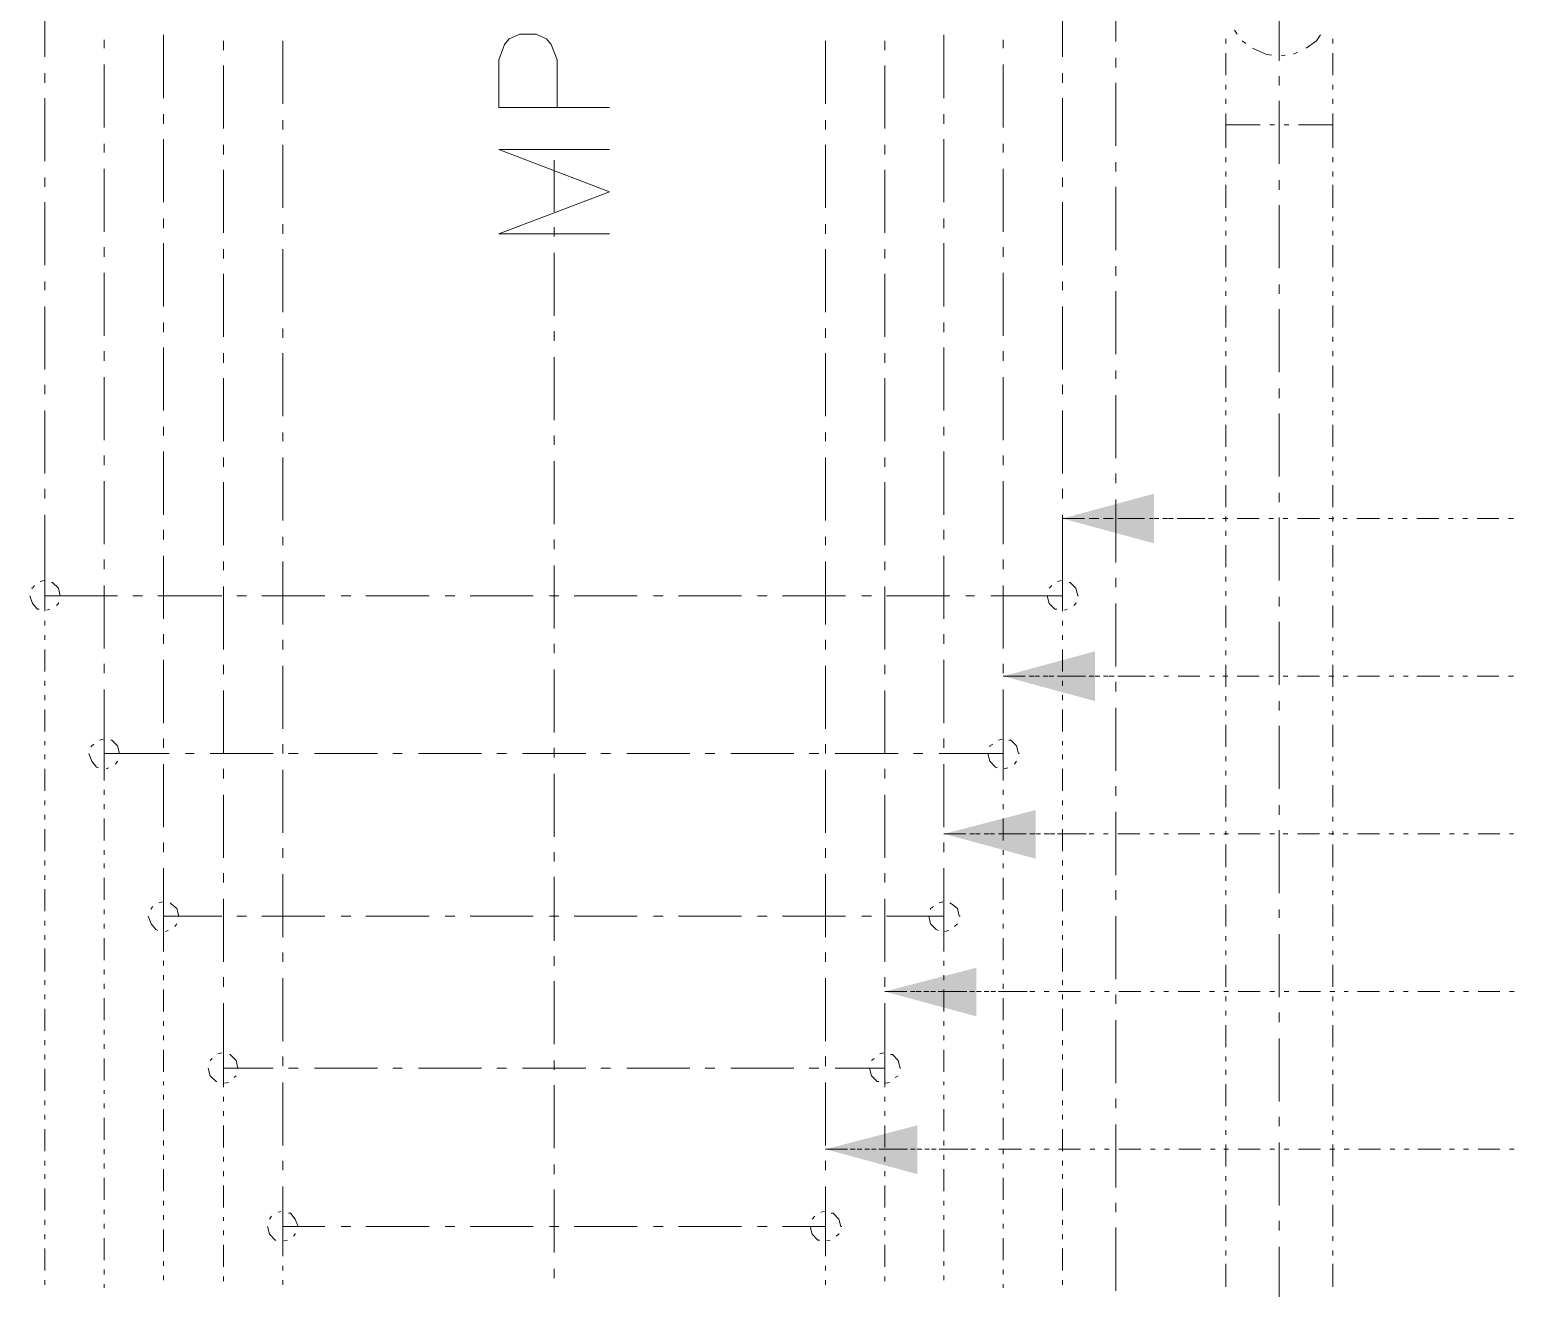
# Model space of a CAD drawing. Header units: millimetres. Extents: x 0 to 588, y 0 to 874.
# Drawn here: x 255.04 to 287.93, y 423.34 to 451.22 of the extents above; entities that cross this region are included whole.
import ezdxf

# ---------------------------------------------------------------- set-up
doc = ezdxf.new("R2010")
doc.units = ezdxf.units.MM
doc.layers.get('0').update_dxf_attribs({"lineweight": 18})

msp = doc.modelspace()

# ---------------------------------------------------------------- hatches: boundary and pattern name
for points in [[(277.918, 440.394), (279.95, 439.843), (279.95, 440.944)], [(276.606, 436.901), (278.638, 436.351), (278.638, 437.452)], [(275.294, 433.409), (277.326, 432.858), (277.326, 433.938)], [(273.981, 429.916), (276.013, 429.366), (276.013, 430.445)], [(272.669, 426.424), (274.701, 425.873), (274.701, 426.953)]]:
    msp.add_hatch(color=0).paths.add_polyline_path(points, flags=0)

# ---------------------------------------------------------------- linework, layer by layer
at = {"color": 0, "lineweight": 0}
for points in [[(279.104, 450.956), (279.104, 452.353)], [(255.376, 452.014), (255.376, 450.617)], [(277.918, 452.014), (277.918, 450.617)], [(282.723, 451.93), (282.723, 450.533)], [(256.688, 450.998), (256.688, 450.808)], [(258, 451.104), (258, 449.707)], [(259.334, 450.977), (259.334, 450.765)], [(260.646, 450.977), (260.646, 449.58)], [(267.885, 449.495), (265.43, 449.495), (265.43, 450.554), (265.557, 450.892), (265.663, 451.019), (265.896, 451.125), (266.255, 451.125), (266.488, 451.019), (266.594, 450.892), (266.721, 450.554), (266.721, 449.495)], [(272.669, 450.977), (272.669, 449.58)], [(273.981, 450.977), (273.981, 450.765)], [(275.294, 451.104), (275.294, 449.707)], [(276.606, 450.998), (276.606, 450.808)], [(281.538, 451.019), (281.538, 450.913)], [(281.728, 451.21), (281.792, 451.125)], [(281.898, 450.977), (281.982, 450.913)], [(283.316, 450.808), (283.549, 450.977), (283.633, 451.104)], [(283.909, 451.019), (283.909, 450.913)], [(281.538, 450.702), (281.538, 450.215)], [(282.13, 450.808), (282.427, 450.681), (282.554, 450.659)], [(282.765, 450.638), (282.85, 450.659)], [(283.041, 450.681), (283.125, 450.723)], [(283.909, 450.702), (283.909, 450.215)], [(256.688, 450.448), (256.688, 449.051)], [(259.334, 450.427), (259.334, 449.03)], [(273.981, 450.427), (273.981, 449.03)], [(276.606, 450.448), (276.606, 449.051)], [(279.104, 450.384), (279.104, 450.596)], [(255.376, 450.257), (255.376, 450.046)], [(277.918, 450.257), (277.918, 450.046)], [(279.104, 448.649), (279.104, 450.046)], [(281.538, 450.003), (281.538, 449.897)], [(282.723, 450.194), (282.723, 449.982)], [(283.909, 450.003), (283.909, 449.897)], [(255.376, 449.707), (255.376, 448.31)], [(277.918, 449.707), (277.918, 448.31)], [(281.538, 449.686), (281.538, 449.58)], [(283.909, 449.686), (283.909, 449.58)], [(258, 449.347), (258, 449.135)], [(275.294, 449.347), (275.294, 449.135)], [(281.538, 449.368), (281.538, 449.114), (282.3, 449.114)], [(282.723, 449.644), (282.723, 448.247)], [(283.909, 449.368), (283.909, 449.114)], [(260.646, 449.22), (260.646, 449.009)], [(272.669, 449.22), (272.669, 449.009)], [(281.538, 448.606), (281.538, 449.114)], [(282.512, 449.114), (282.617, 449.114)], [(282.829, 449.114), (282.935, 449.114)], [(283.147, 449.114), (283.909, 449.114)], [(283.909, 448.606), (283.909, 449.114)], [(256.688, 448.691), (256.688, 448.5)], [(258, 448.797), (258, 447.4)], [(259.334, 448.67), (259.334, 448.458)], [(260.646, 448.67), (260.646, 447.273)], [(272.669, 448.67), (272.669, 447.273)], [(273.981, 448.67), (273.981, 448.458)], [(275.294, 448.797), (275.294, 447.4)], [(276.606, 448.691), (276.606, 448.5)], [(267.885, 446.701), (265.43, 446.701), (267.885, 447.633), (265.43, 448.564), (267.885, 448.564)], [(281.538, 448.289), (281.538, 448.395)], [(283.909, 448.289), (283.909, 448.395)], [(256.688, 448.141), (256.688, 446.744)], [(259.334, 448.12), (259.334, 446.723)], [(266.658, 448.331), (266.658, 447.188)], [(273.981, 448.12), (273.981, 446.723)], [(276.606, 448.141), (276.606, 446.744)], [(279.104, 448.077), (279.104, 448.289)], [(281.538, 447.971), (281.538, 448.077)], [(283.909, 447.971), (283.909, 448.077)], [(255.376, 447.95), (255.376, 447.738)], [(277.918, 447.95), (277.918, 447.738)], [(279.104, 446.341), (279.104, 447.738)], [(281.538, 447.273), (281.538, 447.781)], [(282.723, 447.887), (282.723, 447.675)], [(283.909, 447.273), (283.909, 447.781)], [(255.376, 447.4), (255.376, 446.003)], [(277.918, 447.4), (277.918, 446.003)], [(258, 447.04), (258, 446.828)], [(275.294, 447.04), (275.294, 446.828)], [(281.538, 446.976), (281.538, 447.082)], [(282.723, 447.336), (282.723, 445.939)], [(283.909, 446.976), (283.909, 447.082)], [(260.646, 446.913), (260.646, 446.701)], [(266.658, 446.849), (266.658, 446.638)], [(272.669, 446.913), (272.669, 446.701)], [(281.538, 446.659), (281.538, 446.765)], [(283.909, 446.659), (283.909, 446.765)], [(256.688, 446.405), (256.688, 446.193)], [(258, 446.49), (258, 445.093)], [(259.334, 446.363), (259.334, 446.151)], [(260.646, 446.363), (260.646, 444.966)], [(272.669, 446.363), (272.669, 444.966)], [(273.981, 446.363), (273.981, 446.151)], [(275.294, 446.49), (275.294, 445.093)], [(276.606, 446.405), (276.606, 446.193)], [(281.538, 445.961), (281.538, 446.447)], [(283.909, 445.961), (283.909, 446.447)], [(266.658, 446.278), (266.658, 444.881)], [(256.688, 445.834), (256.688, 444.437)], [(259.334, 445.812), (259.334, 444.415)], [(273.981, 445.812), (273.981, 444.415)], [(276.606, 445.834), (276.606, 444.437)], [(279.104, 445.77), (279.104, 445.982)], [(281.538, 445.643), (281.538, 445.749)], [(283.909, 445.643), (283.909, 445.749)], [(255.376, 445.643), (255.376, 445.452)], [(277.918, 445.643), (277.918, 445.452)], [(279.104, 444.034), (279.104, 445.431)], [(281.538, 445.325), (281.538, 445.431)], [(282.723, 445.579), (282.723, 445.368)], [(283.909, 445.325), (283.909, 445.431)], [(255.376, 445.093), (255.376, 443.696)], [(277.918, 445.093), (277.918, 443.696)], [(281.538, 444.627), (281.538, 445.114)], [(283.909, 444.627), (283.909, 445.114)], [(258, 444.733), (258, 444.521)], [(275.294, 444.733), (275.294, 444.521)], [(282.723, 445.029), (282.723, 443.632)], [(260.646, 444.606), (260.646, 444.394)], [(266.658, 444.542), (266.658, 444.331)], [(272.669, 444.606), (272.669, 444.394)], [(281.538, 444.31), (281.538, 444.415)], [(283.909, 444.31), (283.909, 444.415)], [(256.688, 444.098), (256.688, 443.886)], [(258, 444.183), (258, 442.786)], [(259.334, 444.055), (259.334, 443.844)], [(260.646, 444.055), (260.646, 442.659)], [(272.669, 444.055), (272.669, 442.659)], [(273.981, 444.055), (273.981, 443.844)], [(275.294, 444.183), (275.294, 442.786)], [(276.606, 444.098), (276.606, 443.886)], [(281.538, 443.992), (281.538, 444.098)], [(283.909, 443.992), (283.909, 444.098)], [(266.658, 443.971), (266.658, 442.574)], [(281.538, 443.293), (281.538, 443.78)], [(283.909, 443.293), (283.909, 443.78)], [(256.688, 443.526), (256.688, 442.129)], [(259.334, 443.505), (259.334, 442.108)], [(273.981, 443.505), (273.981, 442.108)], [(276.606, 443.526), (276.606, 442.129)], [(279.104, 443.484), (279.104, 443.675)], [(255.376, 443.357), (255.376, 443.145)], [(277.918, 443.357), (277.918, 443.145)], [(279.104, 441.727), (279.104, 443.124)], [(281.538, 442.976), (281.538, 443.082)], [(282.723, 443.272), (282.723, 443.061)], [(283.909, 442.976), (283.909, 443.082)], [(255.376, 442.786), (255.376, 441.389)], [(277.918, 442.786), (277.918, 441.389)], [(281.538, 442.68), (281.538, 442.786)], [(283.909, 442.68), (283.909, 442.786)], [(258, 442.426), (258, 442.235)], [(275.294, 442.426), (275.294, 442.235)], [(281.538, 441.981), (281.538, 442.468)], [(282.723, 442.722), (282.723, 441.325)], [(283.909, 441.981), (283.909, 442.468)], [(260.646, 442.299), (260.646, 442.108)], [(266.658, 442.235), (266.658, 442.024)], [(272.669, 442.299), (272.669, 442.108)], [(256.688, 441.791), (256.688, 441.579)], [(258, 441.875), (258, 440.478)], [(275.294, 441.875), (275.294, 440.478)], [(276.606, 441.791), (276.606, 441.579)], [(281.538, 441.664), (281.538, 441.769)], [(283.909, 441.664), (283.909, 441.769)], [(259.334, 441.748), (259.334, 441.537)], [(260.646, 441.748), (260.646, 440.351)], [(266.658, 441.664), (266.658, 440.267)], [(272.669, 441.748), (272.669, 440.351)], [(273.981, 441.748), (273.981, 441.537)], [(281.538, 441.346), (281.538, 441.452)], [(283.909, 441.346), (283.909, 441.452)], [(256.688, 441.219), (256.688, 439.822)], [(259.334, 441.198), (259.334, 439.801)], [(273.981, 441.198), (273.981, 439.801)], [(276.606, 441.219), (276.606, 439.822)], [(279.104, 441.177), (279.104, 441.389)], [(281.538, 440.648), (281.538, 441.135)], [(283.909, 440.648), (283.909, 441.135)], [(255.376, 441.05), (255.376, 440.838)], [(277.918, 441.05), (277.918, 440.838)], [(279.104, 439.42), (279.104, 440.817)], [(282.723, 440.965), (282.723, 440.753)], [(255.376, 440.478), (255.376, 438.679)], [(277.918, 440.478), (277.918, 438.679)], [(258, 440.14), (258, 439.928)], [(275.294, 440.14), (275.294, 439.928)], [(278.405, 440.394), (277.918, 440.394)], [(277.918, 440.394), (278.299, 440.394)], [(278.511, 440.394), (278.617, 440.394)], [(278.723, 440.394), (278.617, 440.394)], [(278.829, 440.394), (278.934, 440.394)], [(279.04, 440.394), (278.934, 440.394)], [(279.146, 440.394), (279.633, 440.394)], [(279.739, 440.394), (279.252, 440.394)], [(279.844, 440.394), (279.929, 440.394)], [(280.056, 440.394), (279.95, 440.394)], [(280.141, 440.394), (280.247, 440.394)], [(280.374, 440.394), (280.268, 440.394)], [(280.458, 440.394), (280.945, 440.394)], [(281.072, 440.394), (280.585, 440.394)], [(281.157, 440.394), (281.263, 440.394)], [(281.474, 440.394), (281.58, 440.394)], [(281.538, 440.33), (281.538, 440.436)], [(281.538, 440.013), (281.538, 440.118)], [(281.792, 440.394), (282.279, 440.394)], [(282.49, 440.394), (282.596, 440.394)], [(282.723, 440.415), (282.723, 439.018)], [(282.808, 440.394), (282.914, 440.394)], [(283.125, 440.394), (283.612, 440.394)], [(283.824, 440.394), (283.93, 440.394)], [(283.909, 440.33), (283.909, 440.436)], [(283.909, 440.013), (283.909, 440.118)], [(284.141, 440.394), (284.226, 440.394)], [(284.438, 440.394), (284.946, 440.394)], [(285.136, 440.394), (285.242, 440.394)], [(285.454, 440.394), (285.56, 440.394)], [(285.771, 440.394), (286.258, 440.394)], [(286.47, 440.394), (286.575, 440.394)], [(286.787, 440.394), (286.893, 440.394)], [(287.105, 440.394), (287.591, 440.394)], [(287.803, 440.394), (287.909, 440.394)], [(260.646, 439.991), (260.646, 439.801)], [(266.658, 439.928), (266.658, 439.716)], [(272.669, 439.991), (272.669, 439.801)], [(281.538, 439.314), (281.538, 439.801)], [(283.909, 439.314), (283.909, 439.801)], [(256.688, 439.483), (256.688, 439.272)], [(258, 439.568), (258, 438.171)], [(275.294, 439.568), (275.294, 438.171)], [(276.606, 439.483), (276.606, 439.272)], [(259.334, 439.441), (259.334, 439.251)], [(260.646, 439.441), (260.646, 438.044)], [(266.658, 439.356), (266.658, 437.959)], [(272.669, 439.441), (272.669, 438.044)], [(273.981, 439.441), (273.981, 439.251)], [(255.143, 438.912), (255.101, 438.849), (255.079, 438.849)], [(255.355, 439.018), (255.27, 438.997)], [(255.714, 438.679), (255.672, 438.849), (255.545, 438.976), (255.524, 438.976)], [(256.688, 438.912), (256.688, 437.515)], [(259.334, 438.891), (259.334, 437.494)], [(273.981, 438.891), (273.981, 437.494)], [(276.606, 438.912), (276.606, 437.515)], [(277.685, 438.912), (277.622, 438.849)], [(277.897, 439.018), (277.812, 438.997)], [(278.257, 438.679), (278.215, 438.849), (278.088, 438.976), (278.067, 438.976)], [(279.104, 438.87), (279.104, 439.081)], [(281.538, 438.997), (281.538, 439.103)], [(283.909, 438.997), (283.909, 439.103)], [(255.037, 438.679), (255.101, 438.51), (255.207, 438.383), (255.249, 438.383)], [(255.376, 438.679), (255.376, 438.341)], [(255.376, 438.679), (256.985, 438.679)], [(255.63, 438.467), (255.672, 438.51), (255.672, 438.531)], [(255.714, 438.679), (255.736, 438.679)], [(257.323, 438.679), (257.535, 438.679)], [(257.873, 438.679), (259.292, 438.679)], [(259.63, 438.679), (259.842, 438.679)], [(260.181, 438.679), (261.578, 438.679)], [(261.938, 438.679), (262.149, 438.679)], [(262.488, 438.679), (263.885, 438.679)], [(264.245, 438.679), (264.456, 438.679)], [(264.795, 438.679), (266.192, 438.679)], [(266.552, 438.679), (266.764, 438.679)], [(267.102, 438.679), (268.499, 438.679)], [(268.859, 438.679), (269.071, 438.679)], [(269.409, 438.679), (270.806, 438.679)], [(271.166, 438.679), (271.378, 438.679)], [(271.716, 438.679), (273.113, 438.679)], [(273.473, 438.679), (273.685, 438.679)], [(274.024, 438.679), (275.421, 438.679)], [(275.781, 438.679), (275.971, 438.679)], [(276.331, 438.679), (277.918, 438.679)], [(277.58, 438.679), (277.622, 438.51), (277.749, 438.383), (277.791, 438.383)], [(277.918, 438.679), (277.918, 438.341)], [(278.172, 438.467), (278.215, 438.51), (278.215, 438.531)], [(278.257, 438.679), (278.278, 438.679)], [(279.104, 437.113), (279.104, 438.51)], [(281.538, 438.679), (281.538, 438.785)], [(281.538, 437.981), (281.538, 438.467)], [(282.723, 438.658), (282.723, 438.446)], [(283.909, 438.679), (283.909, 438.785)], [(283.909, 437.981), (283.909, 438.467)], [(255.418, 438.362), (255.482, 438.383)], [(277.961, 438.362), (278.024, 438.383)], [(255.376, 438.129), (255.376, 438.023)], [(255.376, 437.811), (255.376, 437.705)], [(258, 437.832), (258, 437.621)], [(275.294, 437.832), (275.294, 437.621)], [(277.918, 438.129), (277.918, 438.023)], [(277.918, 437.811), (277.918, 437.705)], [(282.723, 438.108), (282.723, 436.711)], [(255.376, 437.494), (255.376, 437.007)], [(260.646, 437.705), (260.646, 437.494)], [(266.658, 437.621), (266.658, 437.409)], [(272.669, 437.705), (272.669, 437.494)], [(277.918, 437.494), (277.918, 437.007)], [(281.538, 437.684), (281.538, 437.769)], [(283.909, 437.684), (283.909, 437.769)], [(256.688, 437.176), (256.688, 436.965)], [(258, 437.261), (258, 435.864)], [(259.334, 437.155), (259.334, 436.943)], [(273.981, 437.155), (273.981, 436.943)], [(275.294, 437.261), (275.294, 435.864)], [(276.606, 437.176), (276.606, 436.965)], [(281.538, 437.367), (281.538, 437.473)], [(281.538, 436.668), (281.538, 437.155)], [(283.909, 437.367), (283.909, 437.473)], [(283.909, 436.668), (283.909, 437.155)], [(260.646, 437.134), (260.646, 435.737)], [(266.658, 437.049), (266.658, 435.652)], [(272.669, 437.134), (272.669, 435.737)], [(277.093, 436.901), (276.606, 436.901)], [(276.606, 436.901), (276.987, 436.901)], [(277.178, 436.901), (277.283, 436.901)], [(277.41, 436.901), (277.305, 436.901)], [(277.495, 436.901), (277.601, 436.901)], [(277.728, 436.901), (277.622, 436.901)], [(277.812, 436.901), (278.299, 436.901)], [(278.426, 436.901), (277.94, 436.901)], [(278.511, 436.901), (278.617, 436.901)], [(278.744, 436.901), (278.638, 436.901)], [(278.829, 436.901), (278.934, 436.901)], [(279.061, 436.901), (278.955, 436.901)], [(279.146, 436.901), (279.633, 436.901)], [(279.76, 436.901), (279.273, 436.901)], [(279.844, 436.901), (279.95, 436.901)], [(280.162, 436.901), (280.268, 436.901)], [(280.479, 436.901), (280.966, 436.901)], [(281.178, 436.901), (281.284, 436.901)], [(281.474, 436.901), (281.58, 436.901)], [(281.792, 436.901), (282.279, 436.901)], [(282.49, 436.901), (282.596, 436.901)], [(282.808, 436.901), (282.914, 436.901)], [(283.125, 436.901), (283.612, 436.901)], [(283.824, 436.901), (283.93, 436.901)], [(284.141, 436.901), (284.247, 436.901)], [(284.459, 436.901), (284.946, 436.901)], [(285.157, 436.901), (285.263, 436.901)], [(285.475, 436.901), (285.581, 436.901)], [(285.771, 436.901), (286.279, 436.901)], [(286.47, 436.901), (286.575, 436.901)], [(286.787, 436.901), (286.893, 436.901)], [(287.105, 436.901), (287.591, 436.901)], [(287.803, 436.901), (287.909, 436.901)], [(255.376, 436.795), (255.376, 436.69)], [(256.688, 436.605), (256.688, 435.187)], [(259.334, 436.584), (259.334, 435.187)], [(273.981, 436.584), (273.981, 435.187)], [(276.606, 436.605), (276.606, 435.187)], [(277.918, 436.795), (277.918, 436.69)], [(279.104, 436.562), (279.104, 436.774)], [(255.376, 436.478), (255.376, 436.372)], [(277.918, 436.478), (277.918, 436.372)], [(279.104, 434.806), (279.104, 436.203)], [(281.538, 436.351), (281.538, 436.457)], [(282.723, 436.351), (282.723, 436.139)], [(283.909, 436.351), (283.909, 436.457)], [(255.376, 436.16), (255.376, 435.673)], [(277.918, 436.16), (277.918, 435.673)], [(281.538, 436.033), (281.538, 436.139)], [(283.909, 436.033), (283.909, 436.139)], [(256.667, 435.504), (256.582, 435.483)], [(258, 435.525), (258, 435.314)], [(275.294, 435.525), (275.294, 435.314)], [(276.585, 435.504), (276.5, 435.483)], [(281.538, 435.335), (281.538, 435.822)], [(282.723, 435.8), (282.723, 434.404)], [(283.909, 435.335), (283.909, 435.822)], [(255.376, 435.462), (255.376, 435.377)], [(256.349, 435.187), (256.413, 435.017), (256.519, 434.89), (256.561, 434.869)], [(256.455, 435.398), (256.413, 435.356), (256.392, 435.335)], [(256.688, 435.187), (256.688, 434.594)], [(256.688, 435.187), (258.127, 435.187)], [(257.027, 435.187), (256.985, 435.356), (256.858, 435.483), (256.836, 435.483)], [(257.027, 435.187), (257.048, 435.187)], [(258.487, 435.187), (258.678, 435.187)], [(259.038, 435.187), (260.435, 435.187)], [(260.646, 435.398), (260.646, 435.187)], [(260.773, 435.187), (260.985, 435.187)], [(261.345, 435.187), (262.742, 435.187)], [(263.08, 435.187), (263.292, 435.187)], [(263.652, 435.187), (265.049, 435.187)], [(265.388, 435.187), (265.599, 435.187)], [(265.959, 435.187), (267.356, 435.187)], [(266.658, 435.314), (266.658, 435.102)], [(267.695, 435.187), (267.906, 435.187)], [(268.266, 435.187), (269.663, 435.187)], [(270.002, 435.187), (270.214, 435.187)], [(270.574, 435.187), (271.971, 435.187)], [(272.309, 435.187), (272.521, 435.187)], [(272.669, 435.398), (272.669, 435.187)], [(272.881, 435.187), (274.278, 435.187)], [(274.616, 435.187), (274.828, 435.187)], [(275.188, 435.187), (276.606, 435.187)], [(276.267, 435.187), (276.31, 435.017), (276.437, 434.89), (276.479, 434.869)], [(276.373, 435.398), (276.31, 435.356), (276.31, 435.335)], [(276.606, 435.187), (276.606, 434.594)], [(276.945, 435.187), (276.902, 435.356), (276.775, 435.483), (276.733, 435.483)], [(276.945, 435.187), (276.966, 435.187)], [(277.918, 435.462), (277.918, 435.377)], [(255.376, 435.166), (255.376, 435.06)], [(255.376, 434.848), (255.376, 434.361)], [(256.731, 434.848), (256.794, 434.869)], [(256.942, 434.954), (256.985, 435.017)], [(258, 434.954), (258, 433.557)], [(259.334, 434.848), (259.334, 434.636)], [(273.981, 434.848), (273.981, 434.636)], [(275.294, 434.954), (275.294, 433.557)], [(276.627, 434.848), (276.712, 434.869)], [(276.86, 434.954), (276.902, 435.017)], [(277.918, 435.166), (277.918, 435.06)], [(277.918, 434.848), (277.918, 434.361)], [(281.538, 435.017), (281.538, 435.123)], [(283.909, 435.017), (283.909, 435.123)], [(260.646, 434.827), (260.646, 433.43)], [(266.658, 434.742), (266.658, 433.345)], [(272.669, 434.827), (272.669, 433.43)], [(281.538, 434.7), (281.538, 434.806)], [(283.909, 434.7), (283.909, 434.806)], [(256.688, 434.382), (256.688, 434.276)], [(259.334, 434.276), (259.334, 432.88)], [(273.981, 434.276), (273.981, 432.88)], [(276.606, 434.382), (276.606, 434.276)], [(279.104, 434.255), (279.104, 434.467)], [(281.538, 434.001), (281.538, 434.488)], [(283.909, 434.001), (283.909, 434.488)], [(255.376, 434.149), (255.376, 434.044)], [(256.688, 434.065), (256.688, 433.959)], [(276.606, 434.065), (276.606, 433.959)], [(277.918, 434.149), (277.918, 434.044)], [(279.104, 432.498), (279.104, 433.896)], [(282.723, 434.044), (282.723, 433.832)], [(255.376, 433.832), (255.376, 433.726)], [(256.688, 433.747), (256.688, 433.26)], [(276.606, 433.747), (276.606, 433.26)], [(277.918, 433.832), (277.918, 433.726)], [(281.538, 433.684), (281.538, 433.79)], [(283.909, 433.684), (283.909, 433.79)], [(255.376, 433.514), (255.376, 433.028)], [(258, 433.218), (258, 433.007)], [(275.781, 433.409), (275.294, 433.409)], [(275.294, 433.409), (275.654, 433.409)], [(275.294, 433.218), (275.294, 433.007)], [(275.865, 433.409), (275.971, 433.409)], [(276.098, 433.409), (275.992, 433.409)], [(276.183, 433.409), (276.288, 433.409)], [(276.416, 433.409), (276.31, 433.409)], [(276.5, 433.409), (276.987, 433.409)], [(277.114, 433.409), (276.627, 433.409)], [(277.199, 433.409), (277.305, 433.409)], [(277.432, 433.409), (277.326, 433.409)], [(277.516, 433.409), (277.622, 433.409)], [(277.749, 433.409), (277.643, 433.409)], [(277.812, 433.409), (278.32, 433.409)], [(277.918, 433.514), (277.918, 433.028)], [(278.447, 433.409), (277.961, 433.409)], [(278.511, 433.409), (278.617, 433.409)], [(278.829, 433.409), (278.934, 433.409)], [(279.146, 433.409), (279.633, 433.409)], [(279.844, 433.409), (279.95, 433.409)], [(280.162, 433.409), (280.268, 433.409)], [(280.479, 433.409), (280.966, 433.409)], [(281.178, 433.409), (281.284, 433.409)], [(281.495, 433.409), (281.601, 433.409)], [(281.538, 433.387), (281.538, 433.472)], [(281.813, 433.409), (282.3, 433.409)], [(282.512, 433.409), (282.617, 433.409)], [(282.723, 433.493), (282.723, 432.096)], [(282.808, 433.409), (282.914, 433.409)], [(283.125, 433.409), (283.612, 433.409)], [(283.824, 433.409), (283.93, 433.409)], [(283.909, 433.387), (283.909, 433.472)], [(284.141, 433.409), (284.247, 433.409)], [(284.459, 433.409), (284.946, 433.409)], [(285.157, 433.409), (285.263, 433.409)], [(285.475, 433.409), (285.581, 433.409)], [(285.792, 433.409), (286.279, 433.409)], [(286.491, 433.409), (286.597, 433.409)], [(286.808, 433.409), (286.914, 433.409)], [(287.126, 433.409), (287.613, 433.409)], [(287.824, 433.409), (287.909, 433.409)], [(256.688, 433.049), (256.688, 432.943)], [(260.646, 433.091), (260.646, 432.88)], [(266.658, 433.007), (266.658, 432.795)], [(272.669, 433.091), (272.669, 432.88)], [(276.606, 433.049), (276.606, 432.943)], [(281.538, 432.668), (281.538, 433.176)], [(283.909, 432.668), (283.909, 433.176)], [(255.376, 432.816), (255.376, 432.71)], [(256.688, 432.752), (256.688, 432.647)], [(258, 432.647), (258, 431.588)], [(275.294, 432.647), (275.294, 431.588)], [(276.606, 432.752), (276.606, 432.647)], [(277.918, 432.816), (277.918, 432.71)], [(255.376, 432.498), (255.376, 432.393)], [(256.688, 432.435), (256.688, 431.948)], [(259.334, 432.541), (259.334, 432.329)], [(260.646, 432.52), (260.646, 431.123)], [(266.658, 432.456), (266.658, 431.038)], [(272.669, 432.52), (272.669, 431.123)], [(273.981, 432.541), (273.981, 432.329)], [(276.606, 432.435), (276.606, 431.948)], [(277.918, 432.498), (277.918, 432.393)], [(281.538, 432.372), (281.538, 432.477)], [(283.909, 432.372), (283.909, 432.477)], [(255.376, 432.181), (255.376, 431.694)], [(257.979, 431.906), (257.895, 431.885)], [(259.334, 431.969), (259.334, 430.572)], [(273.981, 431.969), (273.981, 430.572)], [(275.272, 431.906), (275.188, 431.885)], [(277.918, 432.181), (277.918, 431.694)], [(279.104, 431.948), (279.104, 432.16)], [(281.538, 432.054), (281.538, 432.16)], [(283.909, 432.054), (283.909, 432.16)], [(256.688, 431.736), (256.688, 431.631)], [(257.662, 431.588), (257.725, 431.419), (257.831, 431.292), (257.873, 431.271)], [(257.768, 431.8), (257.725, 431.758), (257.725, 431.736)], [(258, 431.588), (258, 430.805)], [(258, 431.588), (259.292, 431.588)], [(258.339, 431.588), (258.297, 431.758), (258.17, 431.863), (258.149, 431.885)], [(258.339, 431.588), (258.36, 431.588)], [(259.63, 431.588), (259.842, 431.588)], [(260.181, 431.588), (261.578, 431.588)], [(261.938, 431.588), (262.149, 431.588)], [(262.488, 431.588), (263.885, 431.588)], [(264.245, 431.588), (264.456, 431.588)], [(264.795, 431.588), (266.192, 431.588)], [(266.552, 431.588), (266.764, 431.588)], [(267.102, 431.588), (268.499, 431.588)], [(268.859, 431.588), (269.071, 431.588)], [(269.409, 431.588), (270.806, 431.588)], [(271.166, 431.588), (271.378, 431.588)], [(271.716, 431.588), (273.113, 431.588)], [(273.473, 431.588), (273.685, 431.588)], [(274.024, 431.588), (275.294, 431.588)], [(274.955, 431.588), (274.997, 431.419), (275.124, 431.292), (275.167, 431.271)], [(275.061, 431.8), (274.997, 431.758), (274.997, 431.736)], [(275.294, 431.588), (275.294, 430.805)], [(275.632, 431.588), (275.59, 431.758), (275.463, 431.863), (275.421, 431.885)], [(275.632, 431.588), (275.654, 431.588)], [(276.606, 431.736), (276.606, 431.631)], [(279.104, 430.191), (279.104, 431.588)], [(281.538, 431.356), (281.538, 431.842)], [(282.723, 431.736), (282.723, 431.546)], [(283.909, 431.356), (283.909, 431.842)], [(255.376, 431.483), (255.376, 431.377)], [(256.688, 431.419), (256.688, 431.313)], [(258.043, 431.25), (258.106, 431.271)], [(258.255, 431.356), (258.297, 431.419)], [(275.315, 431.25), (275.399, 431.271)], [(275.526, 431.356), (275.59, 431.419)], [(276.606, 431.419), (276.606, 431.313)], [(277.918, 431.483), (277.918, 431.377)], [(255.376, 431.165), (255.376, 431.059)], [(256.688, 431.101), (256.688, 430.615)], [(276.606, 431.101), (276.606, 430.615)], [(277.918, 431.165), (277.918, 431.059)], [(281.538, 431.038), (281.538, 431.144)], [(282.723, 431.186), (282.723, 429.789)], [(283.909, 431.038), (283.909, 431.144)], [(255.376, 430.869), (255.376, 430.361)], [(258, 430.594), (258, 430.488)], [(260.646, 430.784), (260.646, 430.572)], [(266.658, 430.699), (266.658, 430.488)], [(272.669, 430.784), (272.669, 430.572)], [(275.294, 430.594), (275.294, 430.488)], [(277.918, 430.869), (277.918, 430.361)], [(281.538, 430.721), (281.538, 430.826)], [(283.909, 430.721), (283.909, 430.826)], [(256.688, 430.403), (256.688, 430.297)], [(258, 430.276), (258, 430.17)], [(275.294, 430.276), (275.294, 430.17)], [(276.606, 430.403), (276.606, 430.297)], [(281.538, 430.022), (281.538, 430.509)], [(283.909, 430.022), (283.909, 430.509)], [(255.376, 430.17), (255.376, 430.064)], [(256.688, 430.086), (256.688, 429.98)], [(258, 429.959), (258, 429.472)], [(259.334, 430.234), (259.334, 430.022)], [(260.646, 430.212), (260.646, 428.815)], [(266.658, 430.149), (266.658, 428.752)], [(272.669, 430.212), (272.669, 428.815)], [(273.981, 430.234), (273.981, 430.022)], [(274.468, 429.916), (273.981, 429.916)], [(273.981, 429.916), (274.341, 429.916)], [(274.553, 429.916), (274.659, 429.916)], [(274.786, 429.916), (274.68, 429.916)], [(274.849, 429.916), (274.955, 429.916)], [(275.103, 429.916), (274.997, 429.916)], [(275.167, 429.916), (275.654, 429.916)], [(275.294, 429.959), (275.294, 429.472)], [(275.802, 429.916), (275.315, 429.916)], [(275.865, 429.916), (275.971, 429.916)], [(276.119, 429.916), (276.013, 429.916)], [(276.183, 429.916), (276.288, 429.916)], [(276.437, 429.916), (276.331, 429.916)], [(276.5, 429.916), (276.987, 429.916)], [(276.606, 430.086), (276.606, 429.98)], [(277.135, 429.916), (276.648, 429.916)], [(277.199, 429.916), (277.305, 429.916)], [(277.516, 429.916), (277.622, 429.916)], [(277.834, 429.916), (278.32, 429.916)], [(277.918, 430.17), (277.918, 430.064)], [(278.532, 429.916), (278.638, 429.916)], [(278.85, 429.916), (278.955, 429.916)], [(279.167, 429.916), (279.654, 429.916)], [(279.866, 429.916), (279.95, 429.916)], [(280.162, 429.916), (280.268, 429.916)], [(280.479, 429.916), (280.966, 429.916)], [(281.178, 429.916), (281.284, 429.916)], [(281.495, 429.916), (281.601, 429.916)], [(281.813, 429.916), (282.3, 429.916)], [(282.512, 429.916), (282.617, 429.916)], [(282.829, 429.916), (282.935, 429.916)], [(283.147, 429.916), (283.633, 429.916)], [(283.845, 429.916), (283.951, 429.916)], [(284.163, 429.916), (284.247, 429.916)], [(284.459, 429.916), (284.946, 429.916)], [(285.157, 429.916), (285.263, 429.916)], [(285.475, 429.916), (285.581, 429.916)], [(285.792, 429.916), (286.279, 429.916)], [(286.491, 429.916), (286.597, 429.916)], [(286.808, 429.916), (286.914, 429.916)], [(287.126, 429.916), (287.613, 429.916)], [(287.824, 429.916), (287.93, 429.916)], [(255.376, 429.853), (255.376, 429.747)], [(256.688, 429.768), (256.688, 429.281)], [(259.334, 429.662), (259.334, 428.223)], [(273.981, 429.662), (273.981, 428.223)], [(276.606, 429.768), (276.606, 429.281)], [(277.918, 429.853), (277.918, 429.747)], [(279.104, 429.641), (279.104, 429.853)], [(281.538, 429.704), (281.538, 429.81)], [(283.909, 429.704), (283.909, 429.81)], [(255.376, 429.535), (255.376, 429.048)], [(258, 429.26), (258, 429.154)], [(275.294, 429.26), (275.294, 429.154)], [(277.918, 429.535), (277.918, 429.048)], [(279.104, 427.884), (279.104, 429.281)], [(281.538, 429.387), (281.538, 429.493)], [(282.723, 429.45), (282.723, 429.239)], [(283.909, 429.387), (283.909, 429.493)], [(256.688, 429.07), (256.688, 428.964)], [(258, 428.942), (258, 428.837)], [(275.294, 428.942), (275.294, 428.837)], [(276.606, 429.07), (276.606, 428.964)], [(281.538, 428.688), (281.538, 429.175)], [(283.909, 428.688), (283.909, 429.175)], [(255.376, 428.837), (255.376, 428.731)], [(256.688, 428.752), (256.688, 428.646)], [(258, 428.625), (258, 428.138)], [(275.294, 428.625), (275.294, 428.138)], [(276.606, 428.752), (276.606, 428.646)], [(277.918, 428.837), (277.918, 428.731)], [(282.723, 428.879), (282.723, 427.482)], [(255.376, 428.519), (255.376, 428.413)], [(256.688, 428.435), (256.688, 427.948)], [(259.08, 428.435), (259.038, 428.392)], [(259.292, 428.562), (259.207, 428.54)], [(259.651, 428.223), (259.609, 428.392), (259.482, 428.519), (259.461, 428.519)], [(260.646, 428.477), (260.646, 428.265)], [(266.658, 428.392), (266.658, 428.18)], [(272.669, 428.477), (272.669, 428.265)], [(273.748, 428.435), (273.685, 428.392)], [(273.96, 428.562), (273.875, 428.54)], [(274.32, 428.223), (274.278, 428.392), (274.151, 428.519), (274.108, 428.519)], [(276.606, 428.435), (276.606, 427.948)], [(277.918, 428.519), (277.918, 428.413)], [(281.538, 428.371), (281.538, 428.477)], [(283.909, 428.371), (283.909, 428.477)], [(255.376, 428.202), (255.376, 427.715)], [(258.995, 428.223), (259.038, 428.053), (259.165, 427.926), (259.186, 427.926)], [(259.334, 428.223), (259.334, 427.8)], [(259.334, 428.223), (260.435, 428.223)], [(259.567, 428.011), (259.609, 428.053)], [(259.651, 428.223), (259.673, 428.223)], [(260.773, 428.223), (260.985, 428.223)], [(261.345, 428.223), (262.742, 428.223)], [(263.08, 428.223), (263.292, 428.223)], [(263.652, 428.223), (265.049, 428.223)], [(265.388, 428.223), (265.599, 428.223)], [(265.959, 428.223), (267.356, 428.223)], [(267.695, 428.223), (267.906, 428.223)], [(268.266, 428.223), (269.663, 428.223)], [(270.002, 428.223), (270.214, 428.223)], [(270.574, 428.223), (271.971, 428.223)], [(272.309, 428.223), (272.521, 428.223)], [(272.881, 428.223), (273.981, 428.223)], [(273.643, 428.223), (273.685, 428.053), (273.812, 427.926), (273.854, 427.926)], [(273.981, 428.223), (273.981, 427.8)], [(274.214, 428.011), (274.278, 428.053)], [(274.32, 428.223), (274.341, 428.223)], [(277.918, 428.202), (277.918, 427.715)], [(281.538, 428.075), (281.538, 428.18)], [(283.909, 428.075), (283.909, 428.18)], [(256.688, 427.736), (256.688, 427.651)], [(258, 427.926), (258, 427.842)], [(258, 427.63), (258, 427.524)], [(259.355, 427.884), (259.44, 427.905)], [(260.646, 427.905), (260.646, 426.508)], [(266.658, 427.842), (266.658, 426.445)], [(272.669, 427.905), (272.669, 426.508)], [(274.002, 427.884), (274.087, 427.905)], [(275.294, 427.926), (275.294, 427.842)], [(275.294, 427.63), (275.294, 427.524)], [(276.606, 427.736), (276.606, 427.651)], [(281.538, 427.376), (281.538, 427.863)], [(283.909, 427.376), (283.909, 427.863)], [(255.376, 427.503), (255.376, 427.397)], [(256.688, 427.44), (256.688, 427.334)], [(258, 427.313), (258, 426.826)], [(259.334, 427.588), (259.334, 427.482)], [(273.981, 427.588), (273.981, 427.482)], [(275.294, 427.313), (275.294, 426.826)], [(276.606, 427.44), (276.606, 427.334)], [(277.918, 427.503), (277.918, 427.397)], [(279.104, 427.334), (279.104, 427.546)], [(255.376, 427.186), (255.376, 427.08)], [(256.688, 427.122), (256.688, 426.635)], [(259.334, 427.27), (259.334, 427.164)], [(259.334, 426.953), (259.334, 426.466)], [(273.981, 427.27), (273.981, 427.164)], [(273.981, 426.953), (273.981, 426.466)], [(276.606, 427.122), (276.606, 426.635)], [(277.918, 427.186), (277.918, 427.08)], [(279.104, 425.577), (279.104, 426.974)], [(281.538, 427.059), (281.538, 427.164)], [(282.723, 427.143), (282.723, 426.932)], [(283.909, 427.059), (283.909, 427.164)], [(255.376, 426.868), (255.376, 426.381)], [(277.918, 426.868), (277.918, 426.381)], [(281.538, 426.741), (281.538, 426.847)], [(283.909, 426.741), (283.909, 426.847)], [(256.688, 426.424), (256.688, 426.318)], [(258, 426.614), (258, 426.508)], [(258, 426.297), (258, 426.191)], [(273.156, 426.424), (272.669, 426.424)], [(272.669, 426.424), (273.008, 426.424)], [(273.219, 426.424), (273.325, 426.424)], [(273.473, 426.424), (273.368, 426.424)], [(273.537, 426.424), (273.643, 426.424)], [(273.791, 426.424), (273.685, 426.424)], [(273.854, 426.424), (274.341, 426.424)], [(274.489, 426.424), (274.002, 426.424)], [(274.553, 426.424), (274.659, 426.424)], [(274.807, 426.424), (274.701, 426.424)], [(274.87, 426.424), (274.976, 426.424)], [(275.124, 426.424), (275.019, 426.424)], [(275.188, 426.424), (275.675, 426.424)], [(275.294, 426.614), (275.294, 426.508)], [(275.294, 426.297), (275.294, 426.191)], [(275.823, 426.424), (275.315, 426.424)], [(275.886, 426.424), (275.992, 426.424)], [(276.204, 426.424), (276.288, 426.424)], [(276.5, 426.424), (277.008, 426.424)], [(276.606, 426.424), (276.606, 426.318)], [(277.199, 426.424), (277.305, 426.424)], [(277.516, 426.424), (277.622, 426.424)], [(277.834, 426.424), (278.32, 426.424)], [(278.532, 426.424), (278.638, 426.424)], [(278.85, 426.424), (278.955, 426.424)], [(279.167, 426.424), (279.654, 426.424)], [(279.866, 426.424), (279.971, 426.424)], [(280.183, 426.424), (280.289, 426.424)], [(280.501, 426.424), (280.988, 426.424)], [(281.199, 426.424), (281.305, 426.424)], [(281.495, 426.424), (281.601, 426.424)], [(281.538, 426.043), (281.538, 426.529)], [(281.813, 426.424), (282.3, 426.424)], [(282.512, 426.424), (282.617, 426.424)], [(282.723, 426.572), (282.723, 425.175)], [(282.829, 426.424), (282.935, 426.424)], [(283.147, 426.424), (283.633, 426.424)], [(283.845, 426.424), (283.951, 426.424)], [(283.909, 426.043), (283.909, 426.529)], [(284.163, 426.424), (284.268, 426.424)], [(284.48, 426.424), (284.967, 426.424)], [(285.178, 426.424), (285.284, 426.424)], [(285.496, 426.424), (285.602, 426.424)], [(285.792, 426.424), (286.3, 426.424)], [(286.491, 426.424), (286.597, 426.424)], [(286.808, 426.424), (286.914, 426.424)], [(287.126, 426.424), (287.613, 426.424)], [(287.824, 426.424), (287.93, 426.424)], [(255.376, 426.17), (255.376, 426.064)], [(256.688, 426.106), (256.688, 426)], [(258, 425.979), (258, 425.492)], [(259.334, 426.254), (259.334, 426.149)], [(260.646, 426.17), (260.646, 425.958)], [(266.658, 426.085), (266.658, 425.873)], [(272.669, 426.17), (272.669, 425.958)], [(273.981, 426.254), (273.981, 426.149)], [(275.294, 425.979), (275.294, 425.492)], [(276.606, 426.106), (276.606, 426)], [(277.918, 426.17), (277.918, 426.064)], [(255.376, 425.873), (255.376, 425.767)], [(256.688, 425.789), (256.688, 425.302)], [(259.334, 425.937), (259.334, 425.831)], [(273.981, 425.937), (273.981, 425.831)], [(276.606, 425.789), (276.606, 425.302)], [(277.918, 425.873), (277.918, 425.767)], [(281.538, 425.725), (281.538, 425.831)], [(283.909, 425.725), (283.909, 425.831)], [(255.376, 425.556), (255.376, 425.069)], [(259.334, 425.619), (259.334, 425.132)], [(260.646, 425.598), (260.646, 424.709)], [(266.658, 425.535), (266.658, 424.138)], [(272.669, 425.598), (272.669, 424.709)], [(273.981, 425.619), (273.981, 425.132)], [(277.918, 425.556), (277.918, 425.069)], [(281.538, 425.408), (281.538, 425.514)], [(283.909, 425.408), (283.909, 425.514)], [(256.688, 425.09), (256.688, 424.984)], [(258, 425.281), (258, 425.175)], [(260.604, 425.048), (260.541, 425.027)], [(260.985, 424.709), (260.921, 424.878), (260.816, 425.005), (260.773, 425.005)], [(272.648, 425.048), (272.563, 425.027)], [(273.008, 424.709), (272.965, 424.878), (272.838, 425.005), (272.796, 425.005)], [(275.294, 425.281), (275.294, 425.175)], [(276.606, 425.09), (276.606, 424.984)], [(279.104, 425.027), (279.104, 425.238)], [(281.538, 424.709), (281.538, 425.196)], [(283.909, 424.709), (283.909, 425.196)], [(255.376, 424.857), (255.376, 424.752)], [(256.688, 424.773), (256.688, 424.667)], [(258, 424.963), (258, 424.857)], [(259.334, 424.921), (259.334, 424.836)], [(260.308, 424.709), (260.35, 424.54), (260.477, 424.413), (260.498, 424.413)], [(260.392, 424.942), (260.35, 424.878)], [(260.646, 424.709), (260.646, 424.053)], [(260.646, 424.709), (261.578, 424.709)], [(260.985, 424.709), (261.006, 424.709)], [(261.938, 424.709), (262.149, 424.709)], [(262.488, 424.709), (263.885, 424.709)], [(264.245, 424.709), (264.456, 424.709)], [(264.795, 424.709), (266.192, 424.709)], [(266.552, 424.709), (266.764, 424.709)], [(267.102, 424.709), (268.499, 424.709)], [(268.859, 424.709), (269.071, 424.709)], [(269.409, 424.709), (270.806, 424.709)], [(271.166, 424.709), (271.378, 424.709)], [(271.716, 424.709), (272.669, 424.709)], [(272.33, 424.709), (272.373, 424.54), (272.5, 424.413), (272.542, 424.413)], [(272.436, 424.942), (272.373, 424.878)], [(272.669, 424.709), (272.669, 424.053)], [(273.008, 424.709), (273.029, 424.709)], [(273.981, 424.921), (273.981, 424.836)], [(275.294, 424.963), (275.294, 424.857)], [(276.606, 424.773), (276.606, 424.667)], [(277.918, 424.857), (277.918, 424.752)], [(279.104, 423.291), (279.104, 424.688)], [(282.723, 424.836), (282.723, 424.625)], [(255.376, 424.54), (255.376, 424.434)], [(256.688, 424.455), (256.688, 423.968)], [(258, 424.646), (258, 424.159)], [(259.334, 424.625), (259.334, 424.519)], [(260.668, 424.392), (260.752, 424.413)], [(260.879, 424.498), (260.921, 424.54), (260.921, 424.561)], [(272.69, 424.392), (272.775, 424.413)], [(272.902, 424.498), (272.965, 424.54), (272.965, 424.561)], [(273.981, 424.625), (273.981, 424.519)], [(275.294, 424.646), (275.294, 424.159)], [(276.606, 424.455), (276.606, 423.968)], [(277.918, 424.54), (277.918, 424.434)], [(281.538, 424.392), (281.538, 424.498)], [(283.909, 424.392), (283.909, 424.498)], [(255.376, 424.222), (255.376, 423.736)], [(259.334, 424.307), (259.334, 423.82)], [(273.981, 424.307), (273.981, 423.82)], [(277.918, 424.222), (277.918, 423.736)], [(281.538, 424.074), (281.538, 424.18)], [(282.723, 424.265), (282.723, 422.868)], [(283.909, 424.074), (283.909, 424.18)], [(256.688, 423.757), (256.688, 423.651)], [(258, 423.947), (258, 423.841)], [(260.646, 423.841), (260.646, 423.736)], [(266.658, 423.778), (266.658, 423.566)], [(272.669, 423.841), (272.669, 423.736)], [(275.294, 423.947), (275.294, 423.841)], [(276.606, 423.757), (276.606, 423.651)], [(281.538, 423.376), (281.538, 423.884)], [(283.909, 423.376), (283.909, 423.884)], [(255.376, 423.524), (255.376, 423.418)], [(256.688, 423.439), (256.688, 423.354)], [(258, 423.63), (258, 423.524)], [(259.334, 423.608), (259.334, 423.503)], [(260.646, 423.524), (260.646, 423.418)], [(272.669, 423.524), (272.669, 423.418)], [(273.981, 423.608), (273.981, 423.503)], [(275.294, 423.63), (275.294, 423.524)], [(276.606, 423.439), (276.606, 423.354)], [(277.918, 423.524), (277.918, 423.418)]]:
    msp.add_lwpolyline(points, dxfattribs=at)

doc.saveas('drawing.dxf')
